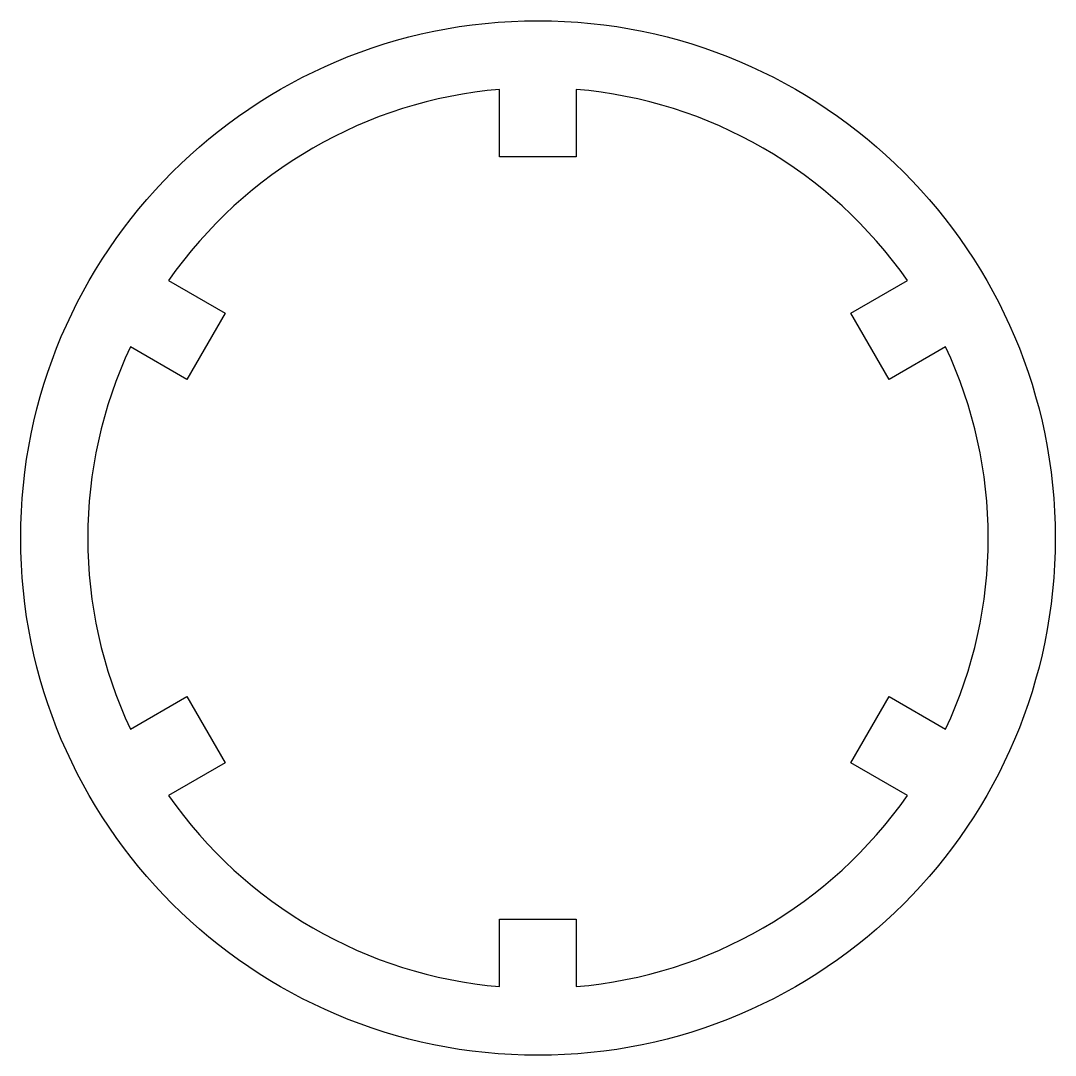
# Model space of a CAD drawing. Extents: x 241.1 to 268.1, y 231.3 to 258.3.
import ezdxf

# ---------------------------------------------------------------- set-up
doc = ezdxf.new("R2010")
doc.units = 0
doc.layers.add('ANA', color=220, linetype='CONTINUOUS')

msp = doc.modelspace()

# ---------------------------------------------------------------- linework, layer by layer
at = {"layer": 'ANA'}
msp.add_lwpolyline([(243.993, 239.85), (245.471, 240.704), (246.471, 238.972), (244.993, 238.118, 0.222774), (253.631, 233.13), (253.631, 234.888), (255.631, 234.888), (255.631, 233.13, 0.222774), (264.27, 238.118), (262.792, 238.972), (263.792, 240.704), (265.27, 239.85, 0.222774), (265.27, 249.825), (263.792, 248.972), (262.792, 250.704), (264.27, 251.558, 0.222774), (255.631, 256.545), (255.631, 254.788), (253.631, 254.788), (253.631, 256.545, 0.222774), (244.993, 251.558), (246.471, 250.704), (245.471, 248.972), (243.993, 249.825, 0.222774)], format="xyb", close=True, dxfattribs=at)
msp.add_circle((254.631, 244.838), 13.5, dxfattribs=at)

doc.saveas('drawing.dxf')
